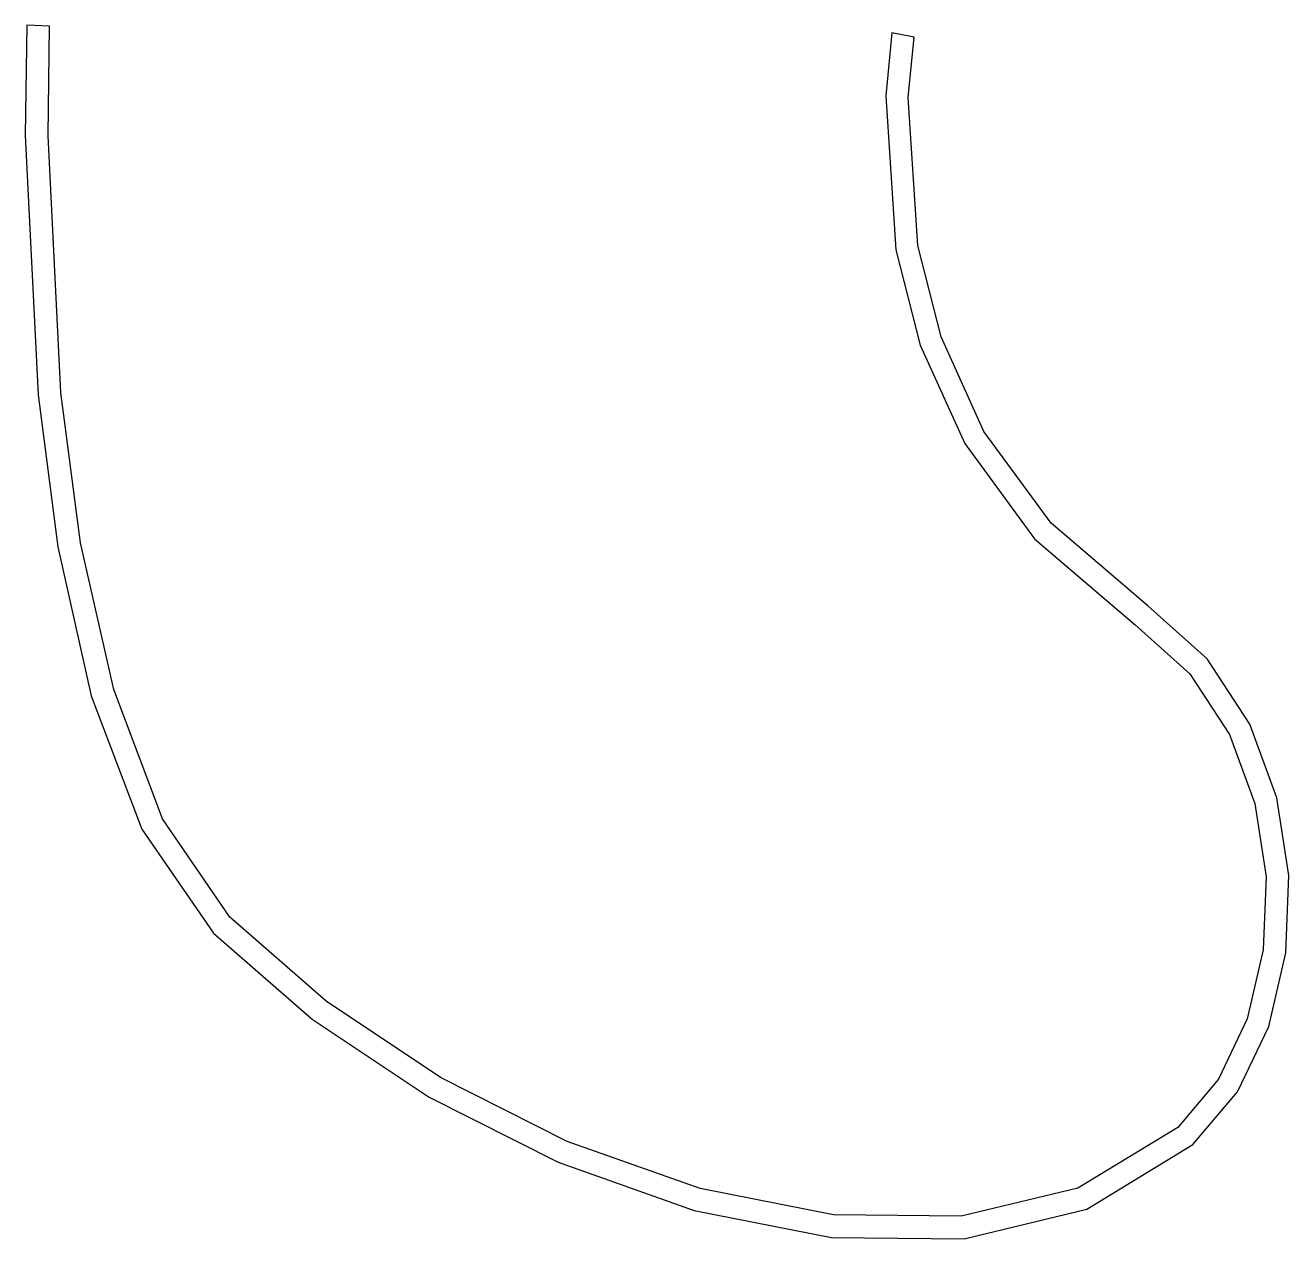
# Model space of a CAD drawing. Extents: x 0 to 111, y 0 to 107.
import ezdxf

# ---------------------------------------------------------------- set-up
doc = ezdxf.new("R2010")
doc.units = 0
doc.layers.add('Layer_1', color=7, linetype='CONTINUOUS')

msp = doc.modelspace()

# ---------------------------------------------------------------- linework, layer by layer
at = {"layer": 'Layer_1', "color": 7}
for p, q in [((0.135429, 106.634075), (0, 96.938605)), ((2.133033, 106.542573), (0.135429, 106.634075)), ((2.000121, 96.928309), (2.133033, 106.542573)), ((76.149671, 105.964901), (75.611426, 100.438197)), ((78.115854, 105.599443), (76.149671, 105.964901)), ((77.591065, 100.291204), (78.115854, 105.599443)), ((75.611426, 100.438197), (76.496977, 86.892405)), ((78.427981, 87.278471), (77.591065, 100.291204)), ((0, 96.938605), (1.124861, 74.160881)), ((3.11585, 74.352704), (2.000121, 96.928309)), ((76.496977, 86.892405), (78.645687, 78.534687)), ((80.487373, 79.247908), (78.427981, 87.278471)), ((84.243545, 70.929208), (80.487373, 79.247908)), ((78.645687, 78.534687), (82.556765, 69.879002)), ((1.124861, 74.160881), (2.862936, 60.812732)), ((4.86653, 61.152799), (3.11585, 74.352704)), ((90.14861, 62.868368), (84.243545, 70.929208)), ((82.556765, 69.879002), (88.699013, 61.494285)), ((98.654687, 55.611385), (90.14861, 62.868368)), ((7.773807, 48.273935), (4.86653, 61.152799)), ((88.699013, 61.494285), (97.541232, 53.949469)), ((2.862936, 60.812732), (5.784779, 47.706651)), ((103.856677, 50.958122), (98.654687, 55.611385)), ((97.541232, 53.949469), (102.339699, 49.649048)), ((107.619199, 45.208138), (103.856677, 50.958122)), ((102.339699, 49.649048), (105.834922, 44.295425)), ((12.066471, 36.913367), (7.773807, 48.273935)), ((5.784779, 47.706651), (10.23269, 36.003426)), ((109.992885, 38.736554), (107.619199, 45.208138)), ((105.834922, 44.295425), (108.055819, 38.233244)), ((108.055819, 38.233244), (109.031315, 31.807151)), ((111.028367, 31.918496), (109.992885, 38.736554)), ((17.973307, 28.26835), (12.066471, 36.913367)), ((10.23269, 36.003426), (16.548967, 26.863854)), ((109.031315, 31.807151), (108.787554, 25.382044)), ((110.779001, 25.108861), (111.028367, 31.918496)), ((26.437298, 20.88074), (17.973307, 28.26835)), ((16.548967, 26.863854), (25.224779, 19.281582)), ((108.787554, 25.382044), (107.372003, 19.330462)), ((109.276693, 18.654851), (110.779001, 25.108861)), ((36.49553, 14.181273), (26.437298, 20.88074)), ((25.224779, 19.281582), (35.485936, 12.441373)), ((107.372003, 19.330462), (104.845556, 14.008525)), ((106.539894, 12.92005), (109.276693, 18.654851)), ((47.629174, 8.55887), (36.49553, 14.181273)), ((104.845556, 14.008525), (101.2691, 9.772313)), ((35.485936, 12.441373), (46.836725, 6.715423)), ((102.587058, 8.268068), (106.539894, 12.92005)), ((101.2691, 9.772313), (92.491475, 4.431398)), ((59.319414, 4.402386), (47.629174, 8.55887)), ((93.272621, 2.584169), (102.587058, 8.268068)), ((46.836725, 6.715423), (58.781428, 2.47588)), ((71.030857, 2.093864), (59.319414, 4.402386)), ((92.491475, 4.431398), (82.250136, 1.987721)), ((58.781428, 2.47588), (70.840998, 0.101799)), ((82.514333, 0.000001), (93.272621, 2.584169)), ((82.250136, 1.987721), (71.030857, 2.093864)), ((70.840998, 0.101799), (82.514333, 0.000001))]:
    msp.add_line(p, q, dxfattribs=at)

doc.saveas('drawing.dxf')
